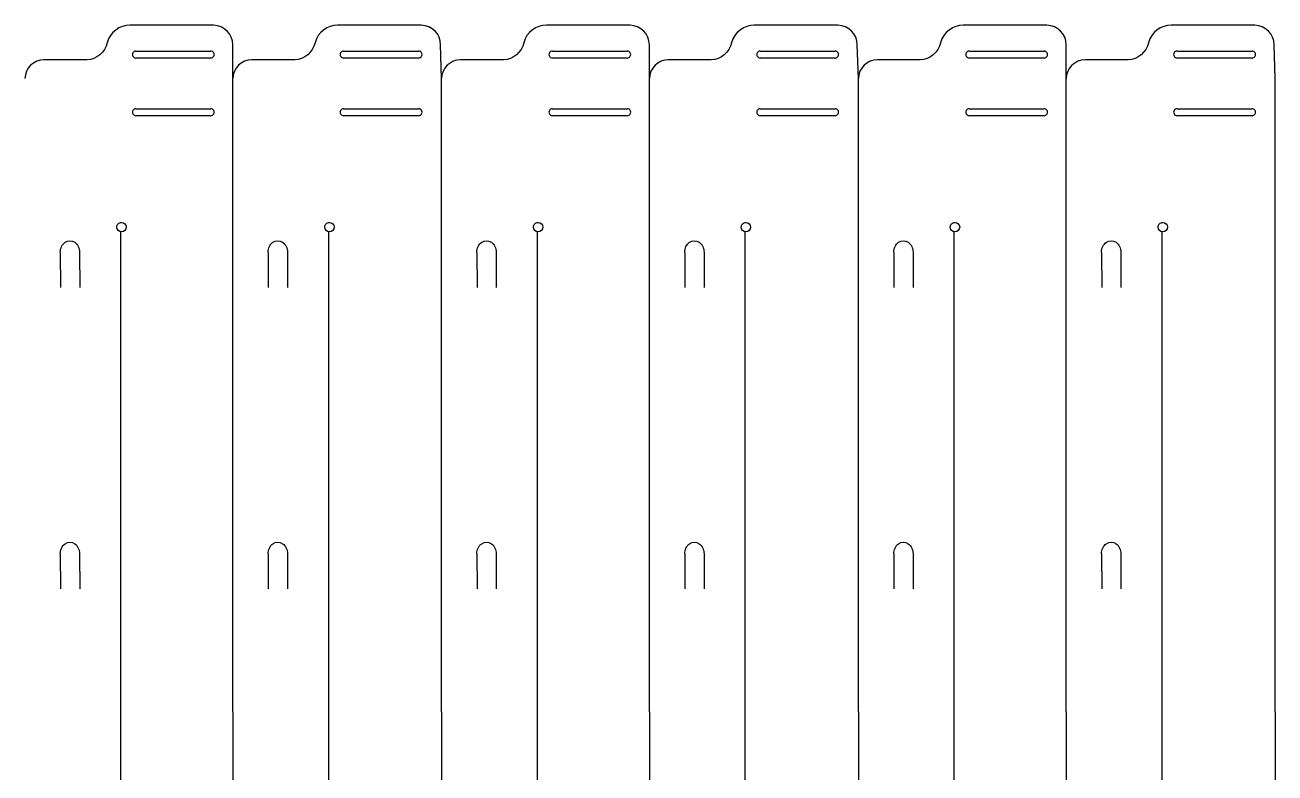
# Model space of a CAD drawing. Extents: x 8 to 984, y 25 to 710.
# Drawn here: x 658.8 to 984, y 515.8 to 710.4 of the extents above; entities that cross this region are included whole.
import ezdxf

# ---------------------------------------------------------------- set-up
doc = ezdxf.new("R2010")
doc.units = 0
doc.layers.add('Layer_1', color=7, linetype='CONTINUOUS')

msp = doc.modelspace()

# ---------------------------------------------------------------- linework, layer by layer
at = {"layer": 'Layer_1', "color": 7}
for p, q in [((707.800025, 710.299661), (686.043311, 710.343661)), ((761.881705, 710.299661), (740.124991, 710.343661)), ((816.196694, 710.299661), (794.43998, 710.343661)), ((870.278374, 710.299661), (848.52166, 710.343661)), ((924.67131, 710.299661), (902.914596, 710.343661)), ((978.75299, 710.299661), (956.996276, 710.343661)), ((712.847746, 696.432001), (712.842983, 705.237705)), ((767.162735, 696.432001), (766.924584, 705.237705)), ((821.244415, 696.432001), (821.239653, 705.237705)), ((875.637351, 696.432001), (875.321253, 705.237705)), ((929.719031, 696.432001), (929.714269, 705.237705)), ((984.034021, 696.432001), (983.795869, 705.237705)), ((674.870724, 701.339387), (663.681257, 701.336741)), ((728.952404, 701.339387), (717.762937, 701.336741)), ((783.267394, 701.339387), (772.077926, 701.336741)), ((837.349074, 701.339387), (826.159606, 701.336741)), ((891.742009, 701.339387), (880.552542, 701.336741)), ((945.823689, 701.339387), (934.634222, 701.336741)), ((712.847746, 531.722275), (712.847746, 696.432001)), ((767.162735, 531.722278), (767.162735, 696.432001)), ((821.244415, 531.722278), (821.244415, 696.432001)), ((875.637351, 531.722275), (875.637351, 696.432001)), ((929.719031, 531.722275), (929.719031, 696.432001)), ((984.034021, 531.722272), (984.034021, 696.432001)), ((683.889126, 659.033438), (683.889126, 659.033438)), ((737.970806, 659.033438), (737.970806, 659.033438)), ((792.285796, 659.033438), (792.285796, 659.033438)), ((846.367476, 659.033438), (846.367476, 659.033438)), ((900.760412, 659.033438), (900.760412, 659.033438)), ((954.842092, 659.033438), (954.842092, 659.033438)), ((683.7104, 406.469464), (683.7104, 656.655681)), ((737.79208, 406.469464), (737.79208, 656.655681)), ((792.10707, 406.469464), (792.10707, 656.655681)), ((846.18875, 406.469464), (846.18875, 656.655681)), ((900.581686, 406.469464), (900.581686, 656.655681)), ((954.663366, 406.469464), (954.663366, 656.655681)), ((712.847746, 531.722275), (712.847746, 343.774195)), ((767.162735, 531.722278), (767.162735, 343.774195)), ((821.244415, 531.722278), (821.244415, 343.774195)), ((875.637351, 531.722275), (875.637351, 343.774168)), ((929.719031, 531.722275), (929.719031, 343.774168)), ((984.034021, 531.722272), (984.034021, 343.774168))]:
    msp.add_line(p, q, dxfattribs=at)
at = {"layer": 'Layer_1', "color": 1}
for p, q in [((687.598505, 703.584668), (707.098509, 703.584668)), ((741.680185, 703.584668), (761.180189, 703.584668)), ((795.995175, 703.584668), (815.495178, 703.584668)), ((850.076855, 703.584668), (869.576858, 703.584668)), ((904.469791, 703.584668), (923.969794, 703.584668)), ((958.551471, 703.584668), (978.051474, 703.584668)), ((707.098509, 701.784681), (687.598505, 701.784681)), ((761.180189, 701.784681), (741.680185, 701.784681)), ((815.495178, 701.784681), (795.995175, 701.784681)), ((869.576858, 701.784681), (850.076855, 701.784681)), ((923.969794, 701.784681), (904.469791, 701.784681)), ((978.051474, 701.784681), (958.551471, 701.784681)), ((687.598505, 688.584671), (707.098509, 688.584671)), ((707.098509, 686.784685), (687.598505, 686.784685)), ((741.680185, 688.584671), (761.180189, 688.584671)), ((761.180189, 686.784685), (741.680185, 686.784685)), ((795.995175, 688.584671), (815.495178, 688.584671)), ((815.495178, 686.784685), (795.995175, 686.784685)), ((850.076855, 688.584671), (869.576858, 688.584671)), ((869.576858, 686.784685), (850.076855, 686.784685)), ((904.469791, 688.584671), (923.969794, 688.584671)), ((923.969794, 686.784685), (904.469791, 686.784685)), ((958.551471, 688.584671), (978.051474, 688.584671)), ((978.051474, 686.784685), (958.551471, 686.784685)), ((667.946737, 651.236379), (667.993489, 642.111667)), ((672.97644, 651.235956), (672.999987, 642.110662)), ((722.028417, 651.236379), (722.075169, 642.111667)), ((727.05812, 651.235956), (727.081667, 642.110662)), ((776.343406, 651.236379), (776.390158, 642.111667)), ((781.373109, 651.235956), (781.396657, 642.110662)), ((830.425086, 651.236379), (830.471838, 642.111667)), ((835.454789, 651.235956), (835.478337, 642.110662)), ((884.818022, 651.236379), (884.864774, 642.111667)), ((889.847725, 651.235956), (889.871273, 642.110662)), ((938.899702, 651.236379), (938.946454, 642.111667)), ((943.929405, 651.235956), (943.952953, 642.110662)), ((667.946737, 572.823907), (667.993489, 563.699195)), ((672.97644, 572.823536), (672.999987, 563.69819)), ((722.028417, 572.823907), (722.075169, 563.699195)), ((727.05812, 572.823536), (727.081667, 563.69819)), ((776.343406, 572.82388), (776.390158, 563.699195)), ((781.373109, 572.82351), (781.396657, 563.69819)), ((830.425086, 572.82388), (830.471838, 563.699195)), ((835.454789, 572.82351), (835.478337, 563.69819)), ((884.818022, 572.82388), (884.864774, 563.699195)), ((889.847725, 572.82351), (889.871273, 563.69819)), ((938.899702, 572.82388), (938.946454, 563.699195)), ((943.929405, 572.82351), (943.952953, 563.69819))]:
    msp.add_line(p, q, dxfattribs=at)
at = {"layer": 'Layer_1', "color": 7}
for points in [[(686.043311, 710.343661), (683.426635, 710.367209), (680.834961, 708.443053), (680.155459, 705.770232)], [(712.842983, 705.237705), (712.842983, 708.007708), (710.612757, 710.237907), (707.800104, 710.299661)], [(740.124991, 710.343661), (737.508315, 710.367209), (734.916641, 708.443053), (734.237139, 705.770232)], [(766.924584, 705.237705), (766.924584, 708.007708), (764.694358, 710.237907), (761.881705, 710.299661)], [(794.43998, 710.343661), (791.823304, 710.367209), (789.231631, 708.443053), (788.552128, 705.770232)], [(821.239653, 705.237705), (821.239653, 708.007708), (819.009427, 710.237907), (816.196774, 710.299661)], [(848.52166, 710.343661), (845.904984, 710.367209), (843.313311, 708.443053), (842.633808, 705.770232)], [(875.321253, 705.237705), (875.321253, 708.007708), (873.091027, 710.237907), (870.278374, 710.299661)], [(902.914596, 710.343661), (900.29792, 710.367209), (897.706247, 708.443053), (897.026744, 705.770232)], [(929.714269, 705.237705), (929.714269, 708.007708), (927.484043, 710.237907), (924.67139, 710.299661)], [(956.996276, 710.343661), (954.3796, 710.367209), (951.787927, 708.443053), (951.108424, 705.770232)], [(983.795869, 705.237705), (983.795869, 708.007708), (981.565643, 710.237907), (978.75299, 710.299661)], [(680.155459, 705.770232), (679.596844, 703.317545), (677.377043, 701.308061), (674.870724, 701.339387)], [(734.237139, 705.770232), (733.678524, 703.317545), (731.458723, 701.308061), (728.952404, 701.339387)], [(788.552128, 705.770232), (787.993513, 703.317545), (785.773712, 701.308061), (783.267394, 701.339387)], [(842.633808, 705.770232), (842.075193, 703.317545), (839.855392, 701.308061), (837.349074, 701.339387)], [(897.026744, 705.770232), (896.468129, 703.317545), (894.248328, 701.308061), (891.742009, 701.339387)], [(951.108424, 705.770232), (950.549809, 703.317545), (948.330008, 701.308061), (945.823689, 701.339387)], [(663.767352, 701.313061), (660.996477, 701.313061), (658.766066, 699.136308), (658.766066, 696.432001)], [(717.849032, 701.313061), (715.078157, 701.313061), (712.847746, 699.136308), (712.847746, 696.432001)], [(772.164022, 701.313061), (769.393146, 701.313061), (767.162735, 699.136308), (767.162735, 696.432001)], [(826.245702, 701.313061), (823.474826, 701.313061), (821.244415, 699.136308), (821.244415, 696.432001)], [(880.638638, 701.313061), (877.867762, 701.313061), (875.637351, 699.136308), (875.637351, 696.432001)], [(934.720317, 701.313061), (931.949442, 701.313061), (929.719031, 699.136308), (929.719031, 696.432001)], [(682.665534, 657.809846), (682.665534, 658.134331), (682.794439, 658.445587), (683.023912, 658.675034)], [(683.889126, 656.586281), (683.213354, 656.586281), (682.665534, 657.134074), (682.665534, 657.809846)], [(683.023912, 658.67506), (683.253385, 658.904533), (683.564588, 659.033438), (683.889126, 659.033438)], [(683.889126, 659.033438), (684.564872, 659.033438), (685.112692, 658.485619), (685.112692, 657.809846)], [(685.112692, 657.809846), (685.112665, 657.1341), (684.564872, 656.586281), (683.889126, 656.586281)], [(736.747214, 657.809846), (736.747214, 658.134331), (736.876119, 658.445587), (737.105592, 658.675034)], [(737.970806, 656.586281), (737.295034, 656.586281), (736.747214, 657.134074), (736.747214, 657.809846)], [(737.105592, 658.67506), (737.335065, 658.904533), (737.646268, 659.033438), (737.970806, 659.033438)], [(737.970806, 659.033438), (738.646552, 659.033438), (739.194372, 658.485619), (739.194372, 657.809846)], [(739.194372, 657.809846), (739.194345, 657.1341), (738.646552, 656.586281), (737.970806, 656.586281)], [(791.062204, 657.809846), (791.062204, 658.134331), (791.191109, 658.445587), (791.420582, 658.675034)], [(792.285796, 656.586281), (791.610024, 656.586281), (791.062204, 657.134074), (791.062204, 657.809846)], [(791.420582, 658.67506), (791.650055, 658.904533), (791.961258, 659.033438), (792.285796, 659.033438)], [(792.285796, 659.033438), (792.961542, 659.033438), (793.509361, 658.485619), (793.509361, 657.809846)], [(793.509361, 657.809846), (793.509335, 657.1341), (792.961542, 656.586281), (792.285796, 656.586281)], [(845.143884, 657.809846), (845.143884, 658.134331), (845.272789, 658.445587), (845.502262, 658.675034)], [(846.367476, 656.586281), (845.691704, 656.586281), (845.143884, 657.134074), (845.143884, 657.809846)], [(845.502262, 658.67506), (845.731735, 658.904533), (846.042938, 659.033438), (846.367476, 659.033438)], [(846.367476, 659.033438), (847.043222, 659.033438), (847.591041, 658.485619), (847.591041, 657.809846)], [(847.591041, 657.809846), (847.591015, 657.1341), (847.043222, 656.586281), (846.367476, 656.586281)], [(899.53682, 657.809846), (899.53682, 658.134331), (899.665725, 658.445587), (899.895198, 658.675034)], [(900.760412, 656.586281), (900.084639, 656.586281), (899.53682, 657.134074), (899.53682, 657.809846)], [(899.895198, 658.67506), (900.124671, 658.904533), (900.435874, 659.033438), (900.760412, 659.033438)], [(900.760412, 659.033438), (901.436158, 659.033438), (901.983977, 658.485619), (901.983977, 657.809846)], [(901.983977, 657.809846), (901.983951, 657.1341), (901.436158, 656.586281), (900.760412, 656.586281)], [(953.6185, 657.809846), (953.6185, 658.134331), (953.747405, 658.445587), (953.976878, 658.675034)], [(954.842092, 656.586281), (954.166319, 656.586281), (953.6185, 657.134074), (953.6185, 657.809846)], [(953.976878, 658.67506), (954.206351, 658.904533), (954.517554, 659.033438), (954.842092, 659.033438)], [(954.842092, 659.033438), (955.517838, 659.033438), (956.065657, 658.485619), (956.065657, 657.809846)], [(956.065657, 657.809846), (956.065631, 657.1341), (955.517838, 656.586281), (954.842092, 656.586281)]]:
    msp.add_open_spline(points, degree=3, dxfattribs=at)
at = {"layer": 'Layer_1', "color": 1}
for points in [[(686.819069, 703.134691), (686.658308, 702.856217), (686.658308, 702.513158), (686.819069, 702.234684)], [(687.598505, 703.584668), (687.276957, 703.584668), (686.97983, 703.413165), (686.819069, 703.134665)], [(707.877918, 703.134691), (707.717157, 703.413165), (707.42003, 703.584694), (707.098509, 703.584694)], [(707.877918, 702.234684), (708.038705, 702.513132), (708.038705, 702.856217), (707.877918, 703.134665)], [(740.900749, 703.134691), (740.739988, 702.856217), (740.739988, 702.513158), (740.900749, 702.234684)], [(741.680185, 703.584668), (741.358637, 703.584668), (741.06151, 703.413165), (740.900749, 703.134665)], [(761.959598, 703.134691), (761.798837, 703.413165), (761.50171, 703.584694), (761.180189, 703.584694)], [(761.959598, 702.234684), (762.120385, 702.513132), (762.120385, 702.856217), (761.959598, 703.134665)], [(795.215739, 703.134691), (795.054978, 702.856217), (795.054978, 702.513158), (795.215739, 702.234684)], [(795.995175, 703.584668), (795.673627, 703.584668), (795.3765, 703.413165), (795.215739, 703.134665)], [(816.274588, 703.134691), (816.113827, 703.413165), (815.8167, 703.584694), (815.495178, 703.584694)], [(816.274588, 702.234684), (816.435375, 702.513132), (816.435375, 702.856217), (816.274588, 703.134665)], [(849.297419, 703.134691), (849.136658, 702.856217), (849.136658, 702.513158), (849.297419, 702.234684)], [(850.076855, 703.584668), (849.755307, 703.584668), (849.45818, 703.413165), (849.297419, 703.134665)], [(870.356268, 703.134691), (870.195507, 703.413165), (869.89838, 703.584694), (869.576858, 703.584694)], [(870.356268, 702.234684), (870.517055, 702.513132), (870.517055, 702.856217), (870.356268, 703.134665)], [(903.690355, 703.134691), (903.529594, 702.856217), (903.529594, 702.513158), (903.690355, 702.234684)], [(904.469791, 703.584668), (904.148243, 703.584668), (903.851115, 703.413165), (903.690355, 703.134665)], [(924.749204, 703.134691), (924.588443, 703.413165), (924.291316, 703.584694), (923.969794, 703.584694)], [(924.749204, 702.234684), (924.909991, 702.513132), (924.909991, 702.856217), (924.749204, 703.134665)], [(957.772035, 703.134691), (957.611274, 702.856217), (957.611274, 702.513158), (957.772035, 702.234684)], [(958.551471, 703.584668), (958.229923, 703.584668), (957.932795, 703.413165), (957.772035, 703.134665)], [(978.830884, 703.134691), (978.670123, 703.413165), (978.372996, 703.584694), (978.051474, 703.584694)], [(978.830884, 702.234684), (978.991671, 702.513132), (978.991671, 702.856217), (978.830884, 703.134665)], [(686.819069, 702.234684), (686.97983, 701.956184), (687.276957, 701.784681), (687.598505, 701.784681)], [(707.098509, 701.784681), (707.42003, 701.784681), (707.717157, 701.95621), (707.877918, 702.234684)], [(740.900749, 702.234684), (741.06151, 701.956184), (741.358637, 701.784681), (741.680185, 701.784681)], [(761.180189, 701.784681), (761.50171, 701.784681), (761.798837, 701.95621), (761.959598, 702.234684)], [(795.215739, 702.234684), (795.3765, 701.956184), (795.673627, 701.784681), (795.995175, 701.784681)], [(815.495178, 701.784681), (815.8167, 701.784681), (816.113827, 701.95621), (816.274588, 702.234684)], [(849.297419, 702.234684), (849.45818, 701.956184), (849.755307, 701.784681), (850.076855, 701.784681)], [(869.576858, 701.784681), (869.89838, 701.784681), (870.195507, 701.95621), (870.356268, 702.234684)], [(903.690355, 702.234684), (903.851115, 701.956184), (904.148242, 701.784681), (904.469791, 701.784681)], [(923.969794, 701.784681), (924.291316, 701.784681), (924.588443, 701.95621), (924.749204, 702.234684)], [(957.772035, 702.234684), (957.932795, 701.956184), (958.229922, 701.784681), (958.551471, 701.784681)], [(978.051474, 701.784681), (978.372996, 701.784681), (978.670123, 701.95621), (978.830884, 702.234684)], [(686.819069, 688.134695), (686.658308, 687.856221), (686.658308, 687.513162), (686.819069, 687.234688)], [(687.598505, 688.584671), (687.276957, 688.584671), (686.97983, 688.413169), (686.819069, 688.134668)], [(686.819069, 687.234688), (686.97983, 686.956188), (687.276957, 686.784685), (687.598505, 686.784685)], [(707.877918, 688.134695), (707.717157, 688.413169), (707.42003, 688.584698), (707.098509, 688.584698)], [(707.098509, 686.784685), (707.42003, 686.784685), (707.717157, 686.956214), (707.877918, 687.234688)], [(707.877918, 687.234688), (708.038705, 687.513135), (708.038705, 687.856221), (707.877918, 688.134668)], [(740.900749, 688.134695), (740.739988, 687.856221), (740.739988, 687.513162), (740.900749, 687.234688)], [(741.680185, 688.584671), (741.358637, 688.584671), (741.06151, 688.413169), (740.900749, 688.134668)], [(740.900749, 687.234688), (741.06151, 686.956188), (741.358637, 686.784685), (741.680185, 686.784685)], [(761.959598, 688.134695), (761.798837, 688.413169), (761.50171, 688.584698), (761.180189, 688.584698)], [(761.180189, 686.784685), (761.50171, 686.784685), (761.798837, 686.956214), (761.959598, 687.234688)], [(761.959598, 687.234688), (762.120385, 687.513135), (762.120385, 687.856221), (761.959598, 688.134668)], [(795.215739, 688.134695), (795.054978, 687.856221), (795.054978, 687.513162), (795.215739, 687.234688)], [(795.995175, 688.584671), (795.673627, 688.584671), (795.3765, 688.413169), (795.215739, 688.134668)], [(795.215739, 687.234688), (795.3765, 686.956188), (795.673627, 686.784685), (795.995175, 686.784685)], [(816.274588, 688.134695), (816.113827, 688.413169), (815.8167, 688.584698), (815.495178, 688.584698)], [(815.495178, 686.784685), (815.8167, 686.784685), (816.113827, 686.956214), (816.274588, 687.234688)], [(816.274588, 687.234688), (816.435375, 687.513135), (816.435375, 687.856221), (816.274588, 688.134668)], [(849.297419, 688.134695), (849.136658, 687.856221), (849.136658, 687.513162), (849.297419, 687.234688)], [(850.076855, 688.584671), (849.755307, 688.584671), (849.45818, 688.413169), (849.297419, 688.134668)], [(849.297419, 687.234688), (849.45818, 686.956188), (849.755307, 686.784685), (850.076855, 686.784685)], [(870.356268, 688.134695), (870.195507, 688.413169), (869.89838, 688.584698), (869.576858, 688.584698)], [(869.576858, 686.784685), (869.89838, 686.784685), (870.195507, 686.956214), (870.356268, 687.234688)], [(870.356268, 687.234688), (870.517055, 687.513135), (870.517055, 687.856221), (870.356268, 688.134668)], [(903.690355, 688.134695), (903.529594, 687.856221), (903.529594, 687.513162), (903.690355, 687.234688)], [(904.469791, 688.584671), (904.148243, 688.584671), (903.851115, 688.413169), (903.690355, 688.134668)], [(903.690355, 687.234688), (903.851115, 686.956188), (904.148242, 686.784685), (904.469791, 686.784685)], [(924.749204, 688.134695), (924.588443, 688.413169), (924.291316, 688.584698), (923.969794, 688.584698)], [(923.969794, 686.784685), (924.291316, 686.784685), (924.588443, 686.956214), (924.749204, 687.234688)], [(924.749204, 687.234688), (924.909991, 687.513135), (924.909991, 687.856221), (924.749204, 688.134668)], [(957.772035, 688.134695), (957.611274, 687.856221), (957.611274, 687.513162), (957.772035, 687.234688)], [(958.551471, 688.584671), (958.229923, 688.584671), (957.932795, 688.413169), (957.772035, 688.134668)], [(957.772035, 687.234688), (957.932795, 686.956188), (958.229922, 686.784685), (958.551471, 686.784685)], [(978.830884, 688.134695), (978.670123, 688.413169), (978.372996, 688.584698), (978.051474, 688.584698)], [(978.051474, 686.784685), (978.372996, 686.784685), (978.670123, 686.956214), (978.830884, 687.234688)], [(978.830884, 687.234688), (978.991671, 687.513135), (978.991671, 687.856221), (978.830884, 688.134668)], [(667.946737, 651.237676), (667.946737, 652.310588), (668.426083, 653.301981), (669.204222, 653.838424)], [(669.204222, 653.838424), (669.982335, 654.374893), (670.941026, 654.374893), (671.719166, 653.838424)], [(671.719166, 653.838424), (672.497279, 653.301981), (672.97644, 652.310561), (672.97644, 651.237649)], [(722.028417, 651.237676), (722.028417, 652.310588), (722.507763, 653.301981), (723.285902, 653.838424)], [(723.285902, 653.838424), (724.064015, 654.374893), (725.022706, 654.374893), (725.800846, 653.838424)], [(725.800846, 653.838424), (726.578959, 653.301981), (727.05812, 652.310561), (727.05812, 651.237649)], [(776.343406, 651.237676), (776.343406, 652.310588), (776.822752, 653.301981), (777.600892, 653.838424)], [(777.600892, 653.838424), (778.379005, 654.374893), (779.337696, 654.374893), (780.115836, 653.838424)], [(780.115836, 653.838424), (780.893949, 653.301981), (781.373109, 652.310561), (781.373109, 651.237649)], [(830.425086, 651.237676), (830.425086, 652.310588), (830.904432, 653.301981), (831.682572, 653.838424)], [(831.682572, 653.838424), (832.460685, 654.374893), (833.419376, 654.374893), (834.197516, 653.838424)], [(834.197516, 653.838424), (834.975629, 653.301981), (835.454789, 652.310561), (835.454789, 651.237649)], [(884.818022, 651.237676), (884.818022, 652.310588), (885.297368, 653.301981), (886.075508, 653.838424)], [(886.075508, 653.838424), (886.853621, 654.374893), (887.812312, 654.374893), (888.590451, 653.838424)], [(888.590451, 653.838424), (889.368565, 653.301981), (889.847725, 652.310561), (889.847725, 651.237649)], [(938.899702, 651.237676), (938.899702, 652.310588), (939.379048, 653.301981), (940.157187, 653.838424)], [(940.157187, 653.838424), (940.935301, 654.374893), (941.893992, 654.374893), (942.672131, 653.838424)], [(942.672131, 653.838424), (943.450245, 653.301981), (943.929405, 652.310561), (943.929405, 651.237649)], [(669.204222, 575.425978), (669.982335, 575.962421), (670.941026, 575.962421), (671.719166, 575.425978)], [(723.285902, 575.425978), (724.064015, 575.962421), (725.022706, 575.962421), (725.800846, 575.425978)], [(777.600892, 575.425952), (778.379005, 575.962394), (779.337696, 575.962394), (780.115836, 575.425952)], [(831.682572, 575.425952), (832.460685, 575.962394), (833.419376, 575.962394), (834.197516, 575.425952)], [(886.075508, 575.425952), (886.853621, 575.962394), (887.812312, 575.962394), (888.590451, 575.425952)], [(940.157187, 575.425952), (940.935301, 575.962394), (941.893992, 575.962394), (942.672131, 575.425952)], [(667.946737, 572.82523), (667.946737, 573.898142), (668.426083, 574.889509), (669.204222, 575.425978)], [(671.719166, 575.425978), (672.497279, 574.889509), (672.97644, 573.898089), (672.97644, 572.825177)], [(722.028417, 572.82523), (722.028417, 573.898142), (722.507763, 574.889509), (723.285902, 575.425978)], [(725.800846, 575.425978), (726.578959, 574.889509), (727.05812, 573.898089), (727.05812, 572.825177)], [(776.343406, 572.825203), (776.343406, 573.898115), (776.822752, 574.889483), (777.600892, 575.425952)], [(780.115836, 575.425952), (780.893949, 574.889483), (781.373109, 573.898062), (781.373109, 572.82515)], [(830.425086, 572.825203), (830.425086, 573.898115), (830.904432, 574.889483), (831.682572, 575.425952)], [(834.197516, 575.425952), (834.975629, 574.889483), (835.454789, 573.898062), (835.454789, 572.82515)], [(884.818022, 572.825203), (884.818022, 573.898115), (885.297368, 574.889483), (886.075508, 575.425952)], [(888.590451, 575.425952), (889.368565, 574.889483), (889.847725, 573.898062), (889.847725, 572.82515)], [(938.899702, 572.825203), (938.899702, 573.898115), (939.379048, 574.889483), (940.157187, 575.425952)], [(942.672131, 575.425952), (943.450245, 574.889483), (943.929405, 573.898062), (943.929405, 572.82515)]]:
    msp.add_open_spline(points, degree=3, dxfattribs=at)

doc.saveas('drawing.dxf')
